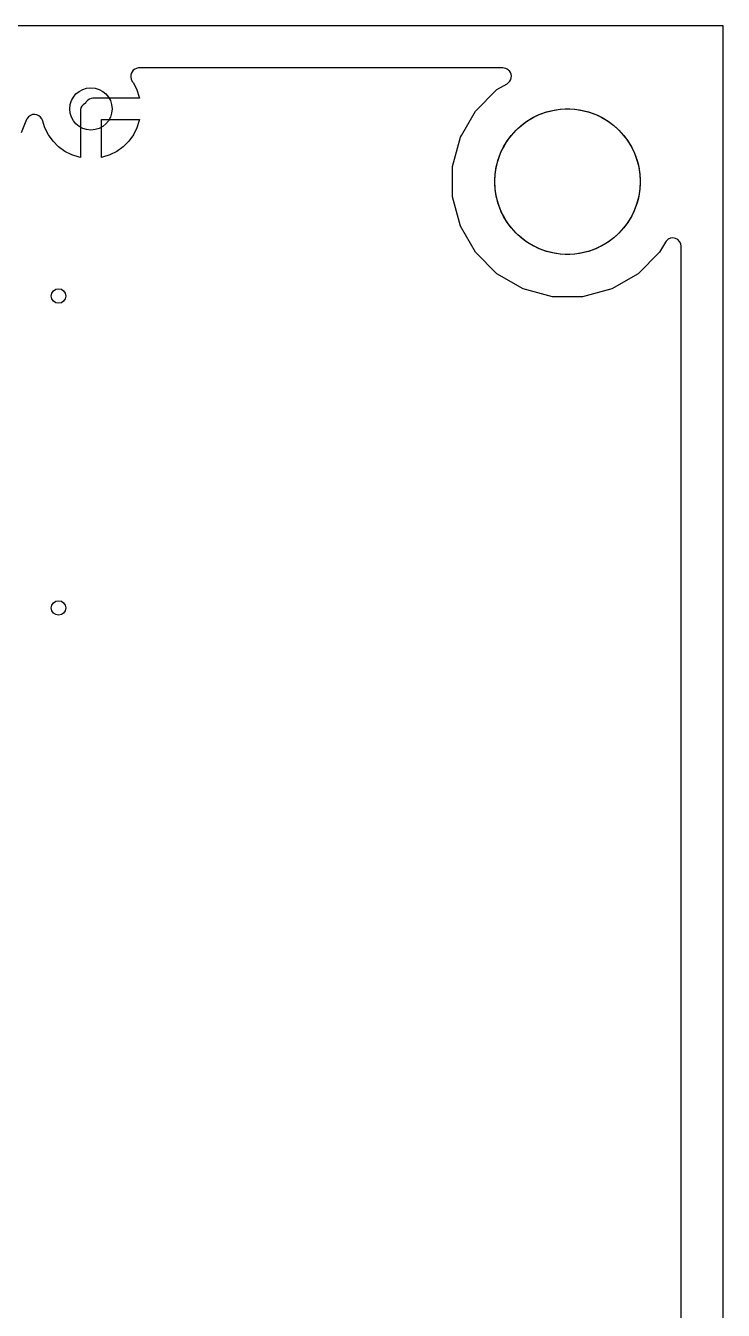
# Model space of a CAD drawing. Header units: millimetres. Extents: x 0 to 70, y 0 to 70.
# Drawn here: x 53.21 to 70, y 39.11 to 70 of the extents above; entities that cross this region are included whole.
import ezdxf

# ---------------------------------------------------------------- set-up
doc = ezdxf.new("R2010")
doc.units = ezdxf.units.MM

msp = doc.modelspace()

# ---------------------------------------------------------------- linework, layer by layer
at = {"layer": '16_copper'}
msp.add_lwpolyline([(68.984, 5.305), (68.984, 64.695), (68.984, 64.695), (68.984, 64.696, 0.704924), (68.623, 64.823), (68.605, 64.797), (68.463, 64.552), (67.948, 64.037), (67.318, 63.673), (66.614, 63.484), (65.886, 63.484), (65.182, 63.673), (64.552, 64.037), (64.037, 64.552), (63.673, 65.182), (63.484, 65.886), (63.484, 66.614), (63.673, 67.318), (63.698, 67.362, 0.000047), (63.698, 67.362), (64.037, 67.948), (64.552, 68.463), (64.797, 68.605), (64.797, 68.605), (64.797, 68.605, 0.468228), (64.85, 68.913), (64.849, 68.913), (64.849, 68.913, 0.177259), (64.727, 68.981), (64.695, 68.984), (55.939, 68.984), (55.928, 68.983), (55.917, 68.983, 0.469059), (55.745, 68.722), (55.747, 68.716), (55.749, 68.709, 0.024137), (55.758, 68.689), (55.762, 68.683), (55.765, 68.677), (55.77, 68.67), (55.775, 68.661), (55.801, 68.626), (55.886, 68.458), (55.944, 68.28), (55.948, 68.254), (54.831, 68.254), (54.83, 68.254), (54.829, 68.254, 0.222878), (54.674, 68.179), (54.664, 68.165), (54.654, 68.151, 0.001466), (54.653, 68.15), (54.647, 68.135), (54.646, 68.134), (54.642, 68.132), (54.627, 68.125, 0.225014), (54.529, 67.981), (54.526, 67.949), (54.526, 66.832), (54.5, 66.836), (54.322, 66.894), (54.154, 66.979), (54.002, 67.089), (53.869, 67.222), (53.759, 67.374), (53.674, 67.542), (53.614, 67.727), (53.607, 67.743), (53.6, 67.758, 0.582678), (53.247, 67.769), (53.244, 67.764), (53.233, 67.742), (53.101, 67.424)], format="xyb", dxfattribs=at)
msp.add_lwpolyline([(55.034, 67.746), (55.948, 67.746), (55.944, 67.72), (55.886, 67.542), (55.801, 67.374), (55.691, 67.222), (55.558, 67.089), (55.406, 66.979), (55.238, 66.894), (55.06, 66.836), (55.034, 66.832)], close=True, dxfattribs=at)
at = {"layer": '1_copper'}
msp.add_lwpolyline([(68.984, 5.305), (68.984, 64.695), (68.984, 64.695), (68.984, 64.696, 0.704924), (68.623, 64.823), (68.605, 64.797), (68.463, 64.552), (67.948, 64.037), (67.318, 63.673), (66.614, 63.484), (65.886, 63.484), (65.182, 63.673), (64.552, 64.037), (64.037, 64.552), (63.673, 65.182), (63.484, 65.886), (63.484, 66.614), (63.673, 67.318), (63.698, 67.362, 0.000047), (63.698, 67.362), (64.037, 67.948), (64.552, 68.463), (64.797, 68.605), (64.797, 68.605), (64.797, 68.605, 0.468228), (64.85, 68.913), (64.849, 68.913), (64.849, 68.913, 0.177259), (64.727, 68.981), (64.695, 68.984), (55.939, 68.984), (55.928, 68.983), (55.917, 68.983, 0.469059), (55.745, 68.722), (55.747, 68.716), (55.749, 68.709, 0.024137), (55.758, 68.689), (55.762, 68.683), (55.765, 68.677), (55.77, 68.67), (55.775, 68.661), (55.801, 68.626), (55.886, 68.458), (55.944, 68.28), (55.948, 68.254), (54.831, 68.254), (54.83, 68.254), (54.829, 68.254, 0.222878), (54.674, 68.179), (54.664, 68.165), (54.654, 68.151, 0.001466), (54.653, 68.15), (54.647, 68.135), (54.646, 68.134), (54.642, 68.132), (54.627, 68.125, 0.225014), (54.529, 67.981), (54.526, 67.949), (54.526, 66.832), (54.5, 66.836), (54.322, 66.894), (54.154, 66.979), (54.002, 67.089), (53.869, 67.222), (53.759, 67.374), (53.674, 67.542), (53.614, 67.727), (53.607, 67.743), (53.6, 67.758, 0.582678), (53.247, 67.769), (53.244, 67.764), (53.233, 67.742), (53.101, 67.424)], format="xyb", dxfattribs=at)
msp.add_lwpolyline([(55.034, 67.746), (55.948, 67.746), (55.944, 67.72), (55.886, 67.542), (55.801, 67.374), (55.691, 67.222), (55.558, 67.089), (55.406, 66.979), (55.238, 66.894), (55.06, 66.836), (55.034, 66.832)], close=True, dxfattribs=at)
at = {"layer": 'drills_NPTH'}
msp.add_circle((66.25, 66.25), 1.75, dxfattribs=at)
at = {"layer": 'drills_PTH'}
msp.add_circle((54.78, 68), 0.508, dxfattribs=at)
at = {"layer": 'drills_via_1_16'}
for centre in [(54, 63.5), (54, 56)]:
    msp.add_circle(centre, 0.175, dxfattribs=at)
at = {"layer": 'holes'}
msp.add_lwpolyline([(68, 66.193), (67.993, 66.078), (67.978, 65.965), (67.955, 65.852), (67.926, 65.742), (67.889, 65.633), (67.845, 65.527), (67.794, 65.425), (67.737, 65.325), (67.673, 65.23), (67.603, 65.139), (67.528, 65.053), (67.447, 64.972), (67.361, 64.897), (67.27, 64.827), (67.175, 64.763), (67.075, 64.706), (66.973, 64.655), (66.867, 64.611), (66.758, 64.574), (66.648, 64.545), (66.535, 64.522), (66.422, 64.507), (66.307, 64.5), (66.193, 64.5), (66.078, 64.507), (65.965, 64.522), (65.852, 64.545), (65.742, 64.574), (65.633, 64.611), (65.527, 64.655), (65.425, 64.706), (65.325, 64.763), (65.23, 64.827), (65.139, 64.897), (65.053, 64.972), (64.972, 65.053), (64.897, 65.139), (64.827, 65.23), (64.763, 65.325), (64.706, 65.425), (64.655, 65.527), (64.611, 65.633), (64.574, 65.742), (64.545, 65.852), (64.522, 65.965), (64.507, 66.078), (64.5, 66.193), (64.5, 66.307), (64.507, 66.422), (64.522, 66.535), (64.545, 66.648), (64.574, 66.758), (64.611, 66.867), (64.655, 66.973), (64.706, 67.075), (64.763, 67.175), (64.827, 67.27), (64.897, 67.361), (64.972, 67.447), (65.053, 67.528), (65.139, 67.603), (65.23, 67.673), (65.325, 67.737), (65.425, 67.794), (65.527, 67.845), (65.633, 67.889), (65.742, 67.926), (65.852, 67.955), (65.965, 67.978), (66.078, 67.993), (66.193, 68), (66.307, 68), (66.422, 67.993), (66.535, 67.978), (66.648, 67.955), (66.758, 67.926), (66.867, 67.889), (66.973, 67.845), (67.075, 67.794), (67.175, 67.737), (67.27, 67.673), (67.361, 67.603), (67.447, 67.528), (67.528, 67.447), (67.603, 67.361), (67.673, 67.27), (67.737, 67.175), (67.794, 67.075), (67.845, 66.973), (67.889, 66.867), (67.926, 66.758), (67.955, 66.648), (67.978, 66.535), (67.993, 66.422), (68, 66.307), (68, 66.193)], close=True, dxfattribs=at)
at = {"layer": 'outline'}
msp.add_lwpolyline([(0, 0), (70, 0), (70, 70), (0, 70), (0, 0)], close=True, dxfattribs=at)

doc.saveas('drawing.dxf')
